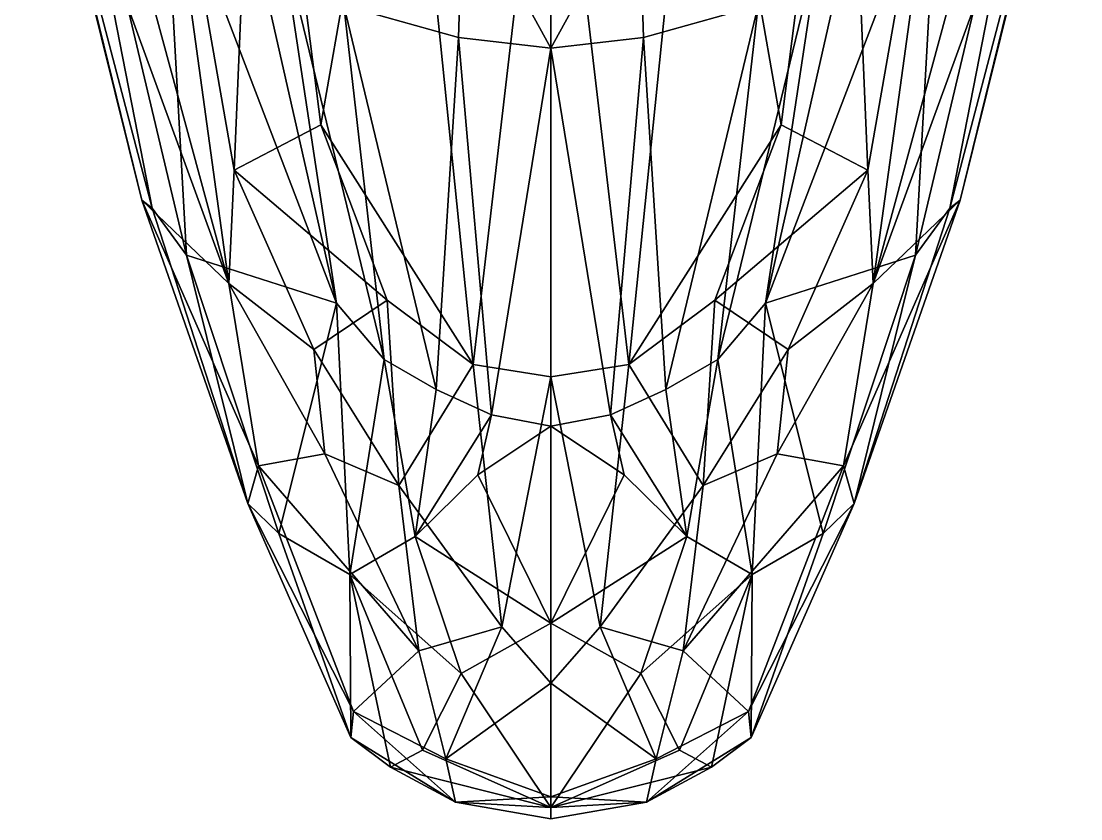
# Model space of a CAD drawing. Extents: x -1.1 to 1.1, y -3.78 to 5.59.
# Drawn here: x -0.1417 to 0.1417, y -3.779 to -3.5658 of the extents above; entities that cross this region are included whole.
import ezdxf

# ---------------------------------------------------------------- set-up
doc = ezdxf.new("R2010")
doc.units = 0
doc.layers.add('STEGOSRS$LWO', color=1, linetype='CONTINUOUS')

msp = doc.modelspace()

# ---------------------------------------------------------------- linework, layer by layer
at = {"layer": 'STEGOSRS$LWO'}
for points in [[(-0.13297, -3.46367, 1.58189), (-0.11095, -3.45602, 1.56086), (-0.08615, -3.63586, 1.56575)], [(-0.08472, -3.60563, 1.55359), (-0.08615, -3.63586, 1.56575), (-0.11095, -3.45602, 1.56086)], [(-0.11095, -3.45602, 1.56086), (-0.07859, -3.45999, 1.55223), (-0.08472, -3.60563, 1.55359)], [(0.07859, -3.45999, 1.55223), (0.11095, -3.45602, 1.56086), (0.08472, -3.60563, 1.55359)], [(0.08615, -3.63586, 1.56575), (0.08472, -3.60563, 1.55359), (0.11095, -3.45602, 1.56086)], [(0.11095, -3.45602, 1.56086), (0.13297, -3.46367, 1.58189), (0.08615, -3.63586, 1.56575)], [(-0.06151, -3.59354, 1.54225), (-0.08472, -3.60563, 1.55359), (-0.07859, -3.45999, 1.55223)], [(-0.07859, -3.45999, 1.55223), (-0.03987, -3.46991, 1.55228), (-0.06151, -3.59354, 1.54225)], [(0.03987, -3.46991, 1.55228), (0.07859, -3.45999, 1.55223), (0.06151, -3.59354, 1.54225)], [(0.08472, -3.60563, 1.55359), (0.06151, -3.59354, 1.54225), (0.07859, -3.45999, 1.55223)], [(-0.13297, -3.46367, 1.58189), (-0.08615, -3.63586, 1.56575), (-0.14166, -3.48377, 1.61316)], [(0.08615, -3.63586, 1.56575), (0.13297, -3.46367, 1.58189), (0.14166, -3.48377, 1.61316)], [(-0.14108, -3.48459, 1.64864), (-0.10668, -3.61577, 1.61949), (-0.13568, -3.46717, 1.68287)], [(-0.13568, -3.46717, 1.68287), (-0.0975, -3.62832, 1.64893), (-0.10346, -3.52069, 1.69212)], [(-0.10668, -3.61577, 1.61949), (-0.0975, -3.62832, 1.64893), (-0.13568, -3.46717, 1.68287)], [(0.0975, -3.62832, 1.64893), (0.13568, -3.46717, 1.68287), (0.10346, -3.52069, 1.69212)], [(0.0975, -3.62832, 1.64893), (0.10668, -3.61577, 1.61949), (0.13568, -3.46717, 1.68287)], [(0.10668, -3.61577, 1.61949), (0.14108, -3.48459, 1.64864), (0.13568, -3.46717, 1.68287)], [(-0.02084, -3.65751, 1.51867), (-0.06151, -3.59354, 1.54225), (-0.03987, -3.46991, 1.55228)], [(0, -3.47975, 1.54942), (-0.02084, -3.65751, 1.51867), (-0.03987, -3.46991, 1.55228)], [(0.02084, -3.65751, 1.51867), (0, -3.47975, 1.54942), (0.03987, -3.46991, 1.55228)], [(0.06151, -3.59354, 1.54225), (0.02084, -3.65751, 1.51867), (0.03987, -3.46991, 1.55228)], [(0, -3.66084, 1.51544), (-0.02084, -3.65751, 1.51867), (0, -3.47975, 1.54942)], [(0.02084, -3.65751, 1.51867), (0, -3.66084, 1.51544), (0, -3.47975, 1.54942)], [(-0.14166, -3.48377, 1.61316), (-0.10941, -3.61364, 1.59523), (-0.14108, -3.48459, 1.64864)], [(-0.08615, -3.63586, 1.56575), (-0.10941, -3.61364, 1.59523), (-0.14166, -3.48377, 1.61316)], [(-0.10941, -3.61364, 1.59523), (-0.10668, -3.61577, 1.61949), (-0.14108, -3.48459, 1.64864)], [(0.10941, -3.61364, 1.59523), (0.08615, -3.63586, 1.56575), (0.14166, -3.48377, 1.61316)], [(0.10668, -3.61577, 1.61949), (0.10941, -3.61364, 1.59523), (0.14108, -3.48459, 1.64864)], [(0.10941, -3.61364, 1.59523), (0.14166, -3.48377, 1.61316), (0.14108, -3.48459, 1.64864)], [(0, -3.51045, 1.82042), (-0.0235, -3.53023, 1.79864), (0, -3.573, 1.76339)], [(0.0235, -3.53023, 1.79864), (0, -3.51045, 1.82042), (0, -3.573, 1.76339)], [(-0.10346, -3.52069, 1.69212), (-0.05736, -3.64118, 1.66988), (-0.08314, -3.52746, 1.71383)], [(-0.0975, -3.62832, 1.64893), (-0.05736, -3.64118, 1.66988), (-0.10346, -3.52069, 1.69212)], [(0.05736, -3.64118, 1.66988), (0.10346, -3.52069, 1.69212), (0.08314, -3.52746, 1.71383)], [(0.05736, -3.64118, 1.66988), (0.0975, -3.62832, 1.64893), (0.10346, -3.52069, 1.69212)], [(-0.07234, -3.54209, 1.73943), (-0.08314, -3.52746, 1.71383), (-0.05736, -3.64118, 1.66988)], [(0.08314, -3.52746, 1.71383), (0.07234, -3.54209, 1.73943), (0.05736, -3.64118, 1.66988)], [(-0.0235, -3.53023, 1.79864), (-0.05543, -3.56165, 1.75144), (-0.02474, -3.57015, 1.76463)], [(0, -3.573, 1.76339), (-0.0235, -3.53023, 1.79864), (-0.02474, -3.57015, 1.76463)], [(0.0235, -3.53023, 1.79864), (0, -3.573, 1.76339), (0.02474, -3.57015, 1.76463)], [(0.05543, -3.56165, 1.75144), (0.0235, -3.53023, 1.79864), (0.02474, -3.57015, 1.76463)], [(-0.05543, -3.56165, 1.75144), (-0.07234, -3.54209, 1.73943), (-0.0446, -3.65623, 1.68746)], [(-0.05736, -3.64118, 1.66988), (-0.0446, -3.65623, 1.68746), (-0.07234, -3.54209, 1.73943)], [(0.07234, -3.54209, 1.73943), (0.05543, -3.56165, 1.75144), (0.0446, -3.65623, 1.68746)], [(0.0446, -3.65623, 1.68746), (0.05736, -3.64118, 1.66988), (0.07234, -3.54209, 1.73943)], [(-0.02474, -3.57015, 1.76463), (-0.05543, -3.56165, 1.75144), (-0.03068, -3.66423, 1.70145)], [(-0.0446, -3.65623, 1.68746), (-0.03068, -3.66423, 1.70145), (-0.05543, -3.56165, 1.75144)], [(0.05543, -3.56165, 1.75144), (0.02474, -3.57015, 1.76463), (0.03068, -3.66423, 1.70145)], [(0.03068, -3.66423, 1.70145), (0.0446, -3.65623, 1.68746), (0.05543, -3.56165, 1.75144)], [(-0.03068, -3.66423, 1.70145), (-0.01593, -3.671, 1.71159), (-0.02474, -3.57015, 1.76463)], [(-0.02474, -3.57015, 1.76463), (-0.01593, -3.671, 1.71159), (0, -3.573, 1.76339)], [(0.01593, -3.671, 1.71159), (0.02474, -3.57015, 1.76463), (0, -3.573, 1.76339)], [(0.01593, -3.671, 1.71159), (0.03068, -3.66423, 1.70145), (0.02474, -3.57015, 1.76463)], [(-0.01593, -3.671, 1.71159), (0, -3.67405, 1.71571), (0, -3.573, 1.76339)], [(0, -3.67405, 1.71571), (0.01593, -3.671, 1.71159), (0, -3.573, 1.76339)], [(-0.04382, -3.6404, 1.52846), (-0.08472, -3.60563, 1.55359), (-0.06151, -3.59354, 1.54225)], [(-0.06151, -3.59354, 1.54225), (-0.02084, -3.65751, 1.51867), (-0.04382, -3.6404, 1.52846)], [(0.02084, -3.65751, 1.51867), (0.06151, -3.59354, 1.54225), (0.04382, -3.6404, 1.52846)], [(0.08472, -3.60563, 1.55359), (0.04382, -3.6404, 1.52846), (0.06151, -3.59354, 1.54225)], [(-0.06337, -3.65353, 1.55552), (-0.08615, -3.63586, 1.56575), (-0.08472, -3.60563, 1.55359)], [(-0.08472, -3.60563, 1.55359), (-0.04382, -3.6404, 1.52846), (-0.06337, -3.65353, 1.55552)], [(0.04382, -3.6404, 1.52846), (0.08472, -3.60563, 1.55359), (0.06337, -3.65353, 1.55552)], [(0.08615, -3.63586, 1.56575), (0.06337, -3.65353, 1.55552), (0.08472, -3.60563, 1.55359)], [(-0.10941, -3.61364, 1.59523), (-0.08106, -3.69467, 1.5742), (-0.10668, -3.61577, 1.61949)], [(-0.08106, -3.69467, 1.5742), (-0.10941, -3.61364, 1.59523), (-0.07823, -3.68465, 1.54762)], [(-0.08615, -3.63586, 1.56575), (-0.07823, -3.68465, 1.54762), (-0.10941, -3.61364, 1.59523)], [(0.10941, -3.61364, 1.59523), (0.08106, -3.69467, 1.5742), (0.07823, -3.68465, 1.54762)], [(0.07823, -3.68465, 1.54762), (0.08615, -3.63586, 1.56575), (0.10941, -3.61364, 1.59523)], [(0.08106, -3.69467, 1.5742), (0.10941, -3.61364, 1.59523), (0.10668, -3.61577, 1.61949)], [(-0.10668, -3.61577, 1.61949), (-0.08106, -3.69467, 1.5742), (-0.0975, -3.62832, 1.64893)], [(0.08106, -3.69467, 1.5742), (0.10668, -3.61577, 1.61949), (0.0975, -3.62832, 1.64893)], [(-0.0975, -3.62832, 1.64893), (-0.07273, -3.70273, 1.61489), (-0.05736, -3.64118, 1.66988)], [(-0.07273, -3.70273, 1.61489), (-0.0975, -3.62832, 1.64893), (-0.08106, -3.69467, 1.5742)], [(0.07273, -3.70273, 1.61489), (0.0975, -3.62832, 1.64893), (0.05736, -3.64118, 1.66988)], [(0.0975, -3.62832, 1.64893), (0.07273, -3.70273, 1.61489), (0.08106, -3.69467, 1.5742)], [(-0.06043, -3.68146, 1.55427), (-0.08615, -3.63586, 1.56575), (-0.06337, -3.65353, 1.55552)], [(-0.07823, -3.68465, 1.54762), (-0.08615, -3.63586, 1.56575), (-0.06043, -3.68146, 1.55427)], [(0.08615, -3.63586, 1.56575), (0.06043, -3.68146, 1.55427), (0.06337, -3.65353, 1.55552)], [(0.08615, -3.63586, 1.56575), (0.07823, -3.68465, 1.54762), (0.06043, -3.68146, 1.55427)], [(-0.04071, -3.68986, 1.53578), (-0.06337, -3.65353, 1.55552), (-0.04382, -3.6404, 1.52846)], [(-0.04382, -3.6404, 1.52846), (-0.02084, -3.65751, 1.51867), (-0.04071, -3.68986, 1.53578)], [(0.02084, -3.65751, 1.51867), (0.04382, -3.6404, 1.52846), (0.04071, -3.68986, 1.53578)], [(0.06337, -3.65353, 1.55552), (0.04071, -3.68986, 1.53578), (0.04382, -3.6404, 1.52846)], [(-0.05377, -3.71366, 1.65693), (-0.05736, -3.64118, 1.66988), (-0.07273, -3.70273, 1.61489)], [(-0.0446, -3.65623, 1.68746), (-0.05736, -3.64118, 1.66988), (-0.05377, -3.71366, 1.65693)], [(0.05736, -3.64118, 1.66988), (0.0446, -3.65623, 1.68746), (0.05377, -3.71366, 1.65693)], [(0.05736, -3.64118, 1.66988), (0.05377, -3.71366, 1.65693), (0.07273, -3.70273, 1.61489)], [(-0.06337, -3.65353, 1.55552), (-0.04071, -3.68986, 1.53578), (-0.06043, -3.68146, 1.55427)], [(0.04071, -3.68986, 1.53578), (0.06337, -3.65353, 1.55552), (0.06043, -3.68146, 1.55427)], [(-0.05377, -3.71366, 1.65693), (-0.03631, -3.7035, 1.69268), (-0.0446, -3.65623, 1.68746)], [(-0.03068, -3.66423, 1.70145), (-0.0446, -3.65623, 1.68746), (-0.03631, -3.7035, 1.69268)], [(-0.01313, -3.72767, 1.53998), (-0.04071, -3.68986, 1.53578), (-0.02084, -3.65751, 1.51867)], [(-0.02084, -3.65751, 1.51867), (0, -3.66084, 1.51544), (-0.01313, -3.72767, 1.53998)], [(0, -3.66084, 1.51544), (0.02084, -3.65751, 1.51867), (0.01313, -3.72767, 1.53998)], [(0.04071, -3.68986, 1.53578), (0.01313, -3.72767, 1.53998), (0.02084, -3.65751, 1.51867)], [(0.0446, -3.65623, 1.68746), (0.03068, -3.66423, 1.70145), (0.03631, -3.7035, 1.69268)], [(0.03631, -3.7035, 1.69268), (0.05377, -3.71366, 1.65693), (0.0446, -3.65623, 1.68746)], [(0, -3.74268, 1.53916), (-0.01313, -3.72767, 1.53998), (0, -3.66084, 1.51544)], [(0.01313, -3.72767, 1.53998), (0, -3.74268, 1.53916), (0, -3.66084, 1.51544)], [(-0.03068, -3.66423, 1.70145), (-0.03631, -3.7035, 1.69268), (-0.01593, -3.671, 1.71159)], [(0.03631, -3.7035, 1.69268), (0.03068, -3.66423, 1.70145), (0.01593, -3.671, 1.71159)], [(-0.03631, -3.7035, 1.69268), (-0.01957, -3.68703, 1.71492), (-0.01593, -3.671, 1.71159)], [(-0.01957, -3.68703, 1.71492), (0, -3.67405, 1.71571), (-0.01593, -3.671, 1.71159)], [(0, -3.67405, 1.71571), (0.01957, -3.68703, 1.71492), (0.01593, -3.671, 1.71159)], [(0.01957, -3.68703, 1.71492), (0.03631, -3.7035, 1.69268), (0.01593, -3.671, 1.71159)], [(0, -3.72669, 1.69137), (0, -3.67405, 1.71571), (-0.01957, -3.68703, 1.71492)], [(0, -3.67405, 1.71571), (0, -3.72669, 1.69137), (0.01957, -3.68703, 1.71492)], [(-0.06043, -3.68146, 1.55427), (-0.03538, -3.73406, 1.56412), (-0.07823, -3.68465, 1.54762)], [(-0.03538, -3.73406, 1.56412), (-0.06043, -3.68146, 1.55427), (-0.04071, -3.68986, 1.53578)], [(0.06043, -3.68146, 1.55427), (0.03538, -3.73406, 1.56412), (0.04071, -3.68986, 1.53578)], [(0.03538, -3.73406, 1.56412), (0.06043, -3.68146, 1.55427), (0.07823, -3.68465, 1.54762)], [(-0.07823, -3.68465, 1.54762), (-0.05281, -3.75026, 1.55445), (-0.08106, -3.69467, 1.5742)], [(-0.05281, -3.75026, 1.55445), (-0.07823, -3.68465, 1.54762), (-0.03538, -3.73406, 1.56412)], [(0.07823, -3.68465, 1.54762), (0.05281, -3.75026, 1.55445), (0.03538, -3.73406, 1.56412)], [(0.05281, -3.75026, 1.55445), (0.07823, -3.68465, 1.54762), (0.08106, -3.69467, 1.5742)], [(-0.01957, -3.68703, 1.71492), (-0.03631, -3.7035, 1.69268), (0, -3.72669, 1.69137)], [(0.03631, -3.7035, 1.69268), (0.01957, -3.68703, 1.71492), (0, -3.72669, 1.69137)], [(-0.04071, -3.68986, 1.53578), (-0.01313, -3.72767, 1.53998), (-0.03538, -3.73406, 1.56412)], [(0.01313, -3.72767, 1.53998), (0.04071, -3.68986, 1.53578), (0.03538, -3.73406, 1.56412)], [(-0.08106, -3.69467, 1.5742), (-0.05354, -3.75719, 1.57242), (-0.07273, -3.70273, 1.61489)], [(-0.05354, -3.75719, 1.57242), (-0.08106, -3.69467, 1.5742), (-0.05281, -3.75026, 1.55445)], [(0.08106, -3.69467, 1.5742), (0.05354, -3.75719, 1.57242), (0.05281, -3.75026, 1.55445)], [(0.05354, -3.75719, 1.57242), (0.08106, -3.69467, 1.5742), (0.07273, -3.70273, 1.61489)], [(-0.07273, -3.70273, 1.61489), (-0.05354, -3.75719, 1.57242), (-0.05377, -3.71366, 1.65693)], [(0.05354, -3.75719, 1.57242), (0.07273, -3.70273, 1.61489), (0.05377, -3.71366, 1.65693)], [(-0.03631, -3.7035, 1.69268), (-0.05377, -3.71366, 1.65693), (-0.02403, -3.74011, 1.66655)], [(-0.02403, -3.74011, 1.66655), (0, -3.72669, 1.69137), (-0.03631, -3.7035, 1.69268)], [(0, -3.72669, 1.69137), (0.02403, -3.74011, 1.66655), (0.03631, -3.7035, 1.69268)], [(0.05377, -3.71366, 1.65693), (0.03631, -3.7035, 1.69268), (0.02403, -3.74011, 1.66655)], [(-0.03432, -3.7606, 1.62772), (-0.02403, -3.74011, 1.66655), (-0.05377, -3.71366, 1.65693)], [(-0.04292, -3.76511, 1.59983), (-0.03432, -3.7606, 1.62772), (-0.05377, -3.71366, 1.65693)], [(-0.04292, -3.76511, 1.59983), (-0.05377, -3.71366, 1.65693), (-0.05354, -3.75719, 1.57242)], [(0.02403, -3.74011, 1.66655), (0.03432, -3.7606, 1.62772), (0.05377, -3.71366, 1.65693)], [(0.03432, -3.7606, 1.62772), (0.04292, -3.76511, 1.59983), (0.05377, -3.71366, 1.65693)], [(0.05377, -3.71366, 1.65693), (0.04292, -3.76511, 1.59983), (0.05354, -3.75719, 1.57242)], [(-0.02812, -3.76297, 1.54337), (-0.03538, -3.73406, 1.56412), (-0.01313, -3.72767, 1.53998)], [(-0.01313, -3.72767, 1.53998), (0, -3.74268, 1.53916), (-0.02812, -3.76297, 1.54337)], [(0, -3.77589, 1.6338), (0, -3.72669, 1.69137), (-0.02403, -3.74011, 1.66655)], [(0, -3.72669, 1.69137), (0, -3.77589, 1.6338), (0.02403, -3.74011, 1.66655)], [(0, -3.74268, 1.53916), (0.01313, -3.72767, 1.53998), (0.02812, -3.76297, 1.54337)], [(0.03538, -3.73406, 1.56412), (0.02812, -3.76297, 1.54337), (0.01313, -3.72767, 1.53998)], [(-0.03538, -3.73406, 1.56412), (-0.02812, -3.76297, 1.54337), (-0.05281, -3.75026, 1.55445)], [(0.02812, -3.76297, 1.54337), (0.03538, -3.73406, 1.56412), (0.05281, -3.75026, 1.55445)], [(-0.02403, -3.74011, 1.66655), (-0.03432, -3.7606, 1.62772), (0, -3.77589, 1.6338)], [(0.03432, -3.7606, 1.62772), (0.02403, -3.74011, 1.66655), (0, -3.77589, 1.6338)], [(0, -3.77307, 1.53054), (-0.02812, -3.76297, 1.54337), (0, -3.74268, 1.53916)], [(0.02812, -3.76297, 1.54337), (0, -3.77307, 1.53054), (0, -3.74268, 1.53916)], [(-0.05281, -3.75026, 1.55445), (-0.02551, -3.77455, 1.53405), (-0.05354, -3.75719, 1.57242)], [(-0.02551, -3.77455, 1.53405), (-0.05281, -3.75026, 1.55445), (-0.02812, -3.76297, 1.54337)], [(0.02551, -3.77455, 1.53405), (0.05281, -3.75026, 1.55445), (0.05354, -3.75719, 1.57242)], [(0.05281, -3.75026, 1.55445), (0.02551, -3.77455, 1.53405), (0.02812, -3.76297, 1.54337)], [(-0.05354, -3.75719, 1.57242), (-0.02551, -3.77455, 1.53405), (-0.04292, -3.76511, 1.59983)], [(0.02551, -3.77455, 1.53405), (0.05354, -3.75719, 1.57242), (0.04292, -3.76511, 1.59983)], [(-0.03432, -3.7606, 1.62772), (-0.04292, -3.76511, 1.59983), (0, -3.77589, 1.6338)], [(0.04292, -3.76511, 1.59983), (0.03432, -3.7606, 1.62772), (0, -3.77589, 1.6338)], [(-0.02551, -3.77455, 1.53405), (0, -3.77589, 1.6338), (-0.04292, -3.76511, 1.59983)], [(-0.02812, -3.76297, 1.54337), (0, -3.77307, 1.53054), (-0.02551, -3.77455, 1.53405)], [(0, -3.77307, 1.53054), (0.02812, -3.76297, 1.54337), (0.02551, -3.77455, 1.53405)], [(0, -3.77589, 1.6338), (0.02551, -3.77455, 1.53405), (0.04292, -3.76511, 1.59983)], [(0, -3.77895, 1.54932), (-0.02551, -3.77455, 1.53405), (0, -3.77307, 1.53054)], [(0.02551, -3.77455, 1.53405), (0, -3.77895, 1.54932), (0, -3.77307, 1.53054)], [(0, -3.77589, 1.6338), (-0.02551, -3.77455, 1.53405), (0, -3.77895, 1.54932)], [(0.02551, -3.77455, 1.53405), (0, -3.77589, 1.6338), (0, -3.77895, 1.54932)]]:
    msp.add_3dface(points, dxfattribs=at)

doc.saveas('drawing.dxf')
